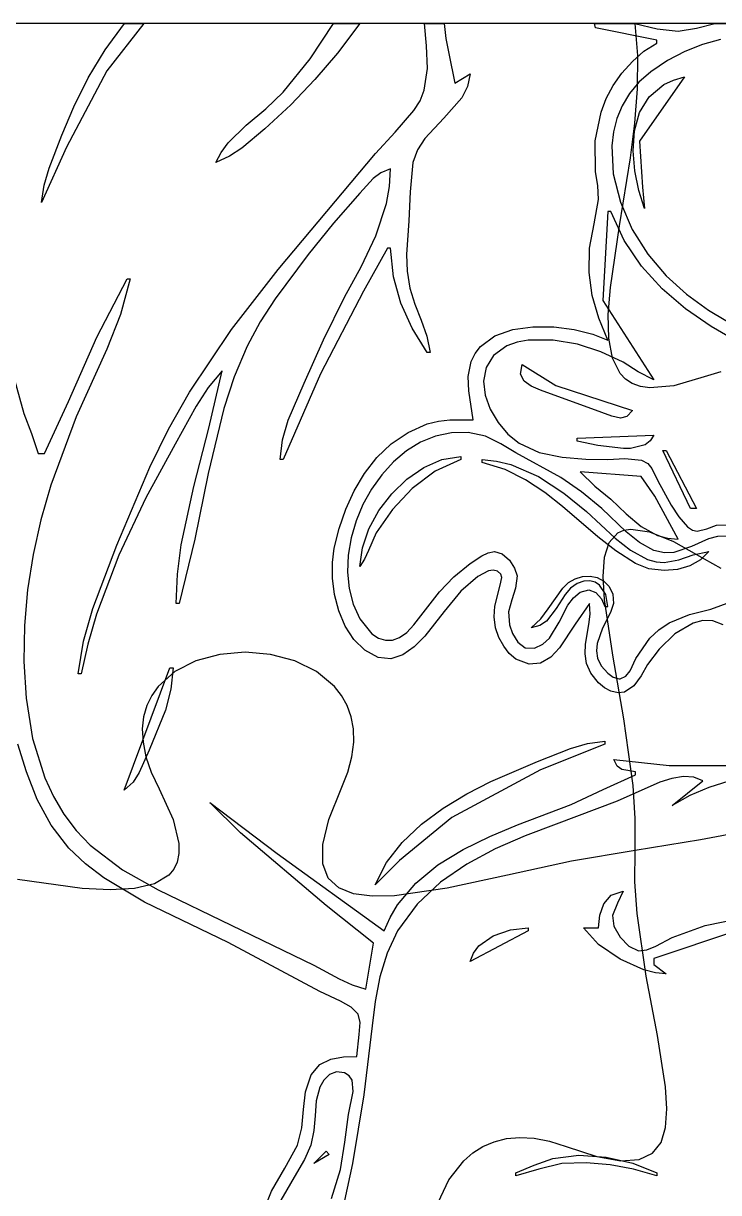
# Model space of a CAD drawing. Extents: x -47 to 700, y -217 to 268.
# Drawn here: x 133.2 to 192, y -105.5 to -6.5 of the extents above; entities that cross this region are included whole.
import ezdxf

# ---------------------------------------------------------------- set-up
doc = ezdxf.new("R2010")
doc.units = 0

msp = doc.modelspace()

# ---------------------------------------------------------------- linework, layer by layer
at = {"layer": 'Layer 1'}
for p, q in [((254.945, -6.53888), (-25.0553, -6.53888)), ((140.103251, -8.763615), (141.75638, -6.53906)), ((143.3816, -6.53906), (140.23709, -10.55277)), ((141.75638, -6.53906), (143.3816, -6.53906)), ((157.457145, -9.54129), (159.44199, -6.53906)), ((159.44199, -6.53906), (161.66046, -6.53906)), ((161.57006, -6.66619), (159.754647, -9.047496)), ((161.66046, -6.53906), (161.57006, -6.66619)), ((167.295722, -8.444488), (167.12238, -6.53907)), ((167.12238, -6.53907), (168.79928, -6.53907)), ((168.79928, -6.53907), (168.924117, -7.813083)), ((181.60623, -6.92567), (181.50963, -6.53913)), ((181.50963, -6.53913), (184.92544, -6.53913)), ((186.78835, -7.96178), (181.60623, -6.92567)), ((184.92544, -6.53913), (186.804182, -6.999195)), ((185.178042, -9.244879), (184.947, -6.539)), ((190.142134, -6.948881), (191.70074, -6.53913)), ((191.70074, -6.53913), (198.76801, -6.53913)), ((168.924117, -7.813083), (169.198631, -9.084955)), ((186.804182, -6.999195), (188.60119, -7.18509)), ((188.60119, -7.18509), (190.142134, -6.948881)), ((192.181143, -7.899948), (190.651118, -8.320715)), ((138.67901, -11.153916), (140.103251, -8.763615)), ((167.370493, -10.35522), (167.295722, -8.444488)), ((184.7156, -9.77563), (185.677042, -8.879008)), ((185.677042, -8.879008), (186.78835, -8.2212)), ((186.78835, -8.2212), (186.78835, -7.96178)), ((189.152879, -8.906951), (187.690873, -9.674614)), ((190.651118, -8.320715), (189.152879, -8.906951)), ((155.17869, -12.36661), (157.457145, -9.54129)), ((159.754647, -9.047496), (157.84127, -11.293468)), ((169.198631, -9.084955), (169.6876, -11.58941)), ((183.829741, -10.766017), (184.7156, -9.77563)), ((185.149559, -12.078375), (185.178042, -9.244879)), ((187.690873, -9.674614), (186.26955, -10.63966)), ((140.23709, -10.55277), (136.82593, -17.03041)), ((167.099, -12.203372), (167.370493, -10.35522)), ((169.6876, -11.58941), (170.98313, -10.8122)), ((170.98313, -10.8122), (170.778564, -11.889649)), ((183.09617, -11.808968), (183.829741, -10.766017)), ((186.26955, -10.63966), (185.275516, -11.518926)), ((137.463689, -13.60047), (138.67901, -11.153916)), ((157.84127, -11.293468), (155.805717, -13.428121)), ((182.50977, -12.90328), (183.09617, -11.808968)), ((185.275516, -11.518926), (184.472668, -12.479052)), ((189.11993, -11.07112), (185.32016, -16.51214)), ((186.136684, -12.754004), (187.379586, -11.717993)), ((187.379586, -11.717993), (188.183812, -11.340413)), ((188.183812, -11.340413), (189.11993, -11.07112)), ((153.697231, -13.762711), (155.17869, -12.36661)), ((166.756, -13.082764), (167.099, -12.203372)), ((170.284143, -12.845759), (168.77688, -14.557649)), ((170.778564, -11.889649), (170.284143, -12.845759)), ((184.472668, -12.479052), (183.850751, -13.508434)), ((184.921006, -14.988277), (185.149559, -12.078375)), ((185.330977, -14.091126), (186.136684, -12.754004)), ((136.43732, -15.99378), (137.463689, -13.60047)), ((152.039549, -15.161179), (153.697231, -13.762711)), ((155.805717, -13.428121), (153.62378, -15.47547)), ((166.23355, -13.92105), (166.756, -13.082764)), ((182.065424, -14.047753), (182.50977, -12.90328)), ((183.850751, -13.508434), (183.399512, -14.595467)), ((164.635194, -15.749363), (166.23355, -13.92105)), ((168.77688, -14.557649), (167.163643, -16.275252)), ((181.582423, -16.482374), (182.065424, -14.047753)), ((183.399512, -14.595467), (183.108696, -15.728545)), ((184.902216, -15.641335), (185.330977, -14.091126)), ((150.52633, -16.652195), (152.039549, -15.161179)), ((153.62378, -15.47547), (151.67471, -17.101641)), ((162.99447, -17.54874), (164.635194, -15.749363)), ((183.108696, -15.728545), (182.96805, -16.896064)), ((184.551844, -17.923375), (184.921006, -14.988277)), ((184.790153, -17.316604), (184.902216, -15.641335)), ((135.358194, -18.785585), (136.43732, -15.99378)), ((149.924108, -17.46059), (150.52633, -16.652195)), ((167.163643, -16.275252), (166.536752, -17.238503)), ((181.60623, -19.10322), (181.582423, -16.482374)), ((185.32016, -16.51214), (185.57906, -20.39872)), ((136.82593, -17.03041), (134.70926, -21.69421)), ((149.47826, -18.32594), (149.924108, -17.46059)), ((150.62037, -17.790856), (149.47829, -18.32594)), ((151.67471, -17.101641), (150.62037, -17.790856)), ((154.743096, -27.373754), (162.99447, -17.54874)), ((166.536752, -17.238503), (166.14673, -18.32595)), ((182.96805, -16.896064), (183.096252, -19.288008)), ((184.934538, -19.028909), (184.790153, -17.316604)), ((134.942264, -20.228887), (135.358194, -18.785585)), ((149.47829, -18.32594), (149.47826, -18.32594)), ((166.14673, -18.32595), (165.905355, -20.783873)), ((183.62952, -23.664312), (184.551844, -17.923375)), ((162.794318, -19.660328), (161.65553, -20.91653)), ((163.433539, -19.177179), (162.794318, -19.660328)), ((164.24659, -18.84379), (163.433539, -19.177179)), ((164.156486, -20.336337), (164.24659, -18.84379)), ((181.794795, -20.259455), (181.60623, -19.10322)), ((183.096252, -19.288008), (183.702088, -21.678457)), ((185.275123, -20.690222), (184.934538, -19.028909)), ((134.70926, -21.69421), (134.942264, -20.228887)), ((163.90296, -21.772075), (164.156486, -20.336337)), ((165.905355, -20.783873), (165.80153, -23.24865)), ((181.86513, -21.43486), (181.794795, -20.259455)), ((185.75166, -22.21252), (185.275123, -20.690222)), ((185.57906, -20.39872), (185.75166, -22.21252)), ((161.65553, -20.91653), (159.4162, -23.457811)), ((163.00636, -24.511176), (163.90296, -21.772075)), ((181.476566, -23.507406), (181.86513, -21.43486)), ((183.702088, -21.678457), (184.703525, -23.974575)), ((182.64311, -22.47146), (182.21161, -29.98522)), ((182.90252, -22.47146), (182.64311, -22.47146)), ((184.036249, -24.91215), (182.90252, -22.47146)), ((159.4162, -23.457811), (157.29456, -26.09864)), ((165.80153, -23.24865), (165.617711, -26.097334)), ((181.08792, -25.58035), (181.476566, -23.507406)), ((182.85825, -28.8915), (183.62952, -23.664312)), ((161.758228, -27.13721), (163.00636, -24.511176)), ((184.703525, -23.974575), (186.018532, -26.083522)), ((163.98769, -25.58029), (161.95836, -29.20797)), ((164.24659, -25.58029), (163.98769, -25.58029)), ((164.499508, -27.988337), (164.24659, -25.58029)), ((181.054678, -27.613354), (181.08792, -25.58035)), ((185.500037, -27.08127), (184.036249, -24.91215)), ((157.29456, -26.09864), (154.498024, -29.859465)), ((165.617711, -26.097334), (165.673104, -27.499903)), ((186.018532, -26.083522), (187.56508, -27.91246)), ((150.801131, -32.458718), (154.743096, -27.373754)), ((160.36, -29.72629), (161.758228, -27.13721)), ((165.673104, -27.499903), (165.88783, -28.94856)), ((181.32986, -29.58218), (181.054678, -27.613354)), ((187.244496, -29.003444), (185.500037, -27.08127)), ((139.41437, -33.09444), (141.96254, -28.17174)), ((142.22143, -28.17174), (141.410723, -31.178486)), ((141.96254, -28.17174), (142.22143, -28.17174)), ((165.114099, -30.226167), (164.499508, -27.988337)), ((187.56508, -27.91246), (189.303233, -29.471957)), ((161.95836, -29.20797), (158.33067, -36.20341)), ((165.88783, -28.94856), (166.300286, -30.318014)), ((181.872807, -31.493384), (181.32986, -29.58218)), ((182.677906, -31.18441), (182.85825, -28.8915)), ((189.22024, -30.703295), (187.244496, -29.003444)), ((189.303233, -29.471957), (191.145942, -30.806151)), ((154.498024, -29.859465), (153.227369, -31.800584)), ((158.594019, -33.324663), (160.36, -29.72629)), ((166.072278, -32.343379), (165.114099, -30.226167)), ((166.300286, -30.318014), (166.84076, -31.657646)), ((182.21161, -29.98522), (186.52969, -36.72176)), ((141.410723, -31.178486), (140.239206, -34.115348)), ((166.84076, -31.657646), (167.336526, -33.002988)), ((182.64286, -33.35352), (181.872807, -31.493384)), ((182.713699, -33.19525), (182.677906, -31.18441)), ((191.377881, -32.205448), (189.22024, -30.703295)), ((191.145942, -30.806151), (195.07884, -33.18139)), ((147.23267, -37.75784), (150.801131, -32.458718)), ((153.227369, -31.800584), (152.11245, -33.87181)), ((167.35596, -34.38957), (166.072278, -32.343379)), ((173.075015, -32.992311), (174.593419, -32.451362)), ((174.593419, -32.451362), (176.299029, -32.212835)), ((176.299029, -32.212835), (178.074311, -32.230259)), ((178.074311, -32.230259), (179.801733, -32.457162)), ((179.801733, -32.457162), (181.363761, -32.847073)), ((193.668033, -33.534527), (191.377881, -32.205448)), ((136.99643, -38.53597), (139.41437, -33.09444)), ((156.94884, -36.98062), (158.594019, -33.324663)), ((167.336526, -33.002988), (167.61486, -34.38957)), ((171.861351, -33.882153), (173.075015, -32.992311)), ((174.975661, -33.513669), (174.09324, -33.82891)), ((175.90657, -33.35349), (174.975661, -33.513669)), ((178.016323, -33.343209), (175.90657, -33.35349)), ((180.064238, -33.688605), (178.016323, -33.343209)), ((181.363761, -32.847073), (182.64286, -33.35352)), ((183.025088, -34.872809), (182.713699, -33.19525)), ((140.239206, -34.115348), (137.64394, -39.83094)), ((152.11245, -33.87181), (151.032552, -36.458504)), ((167.61486, -34.38957), (167.35596, -34.38957)), ((171.06996, -35.16736), (171.405525, -34.472431)), ((171.405525, -34.472431), (171.861351, -33.882153)), ((174.09324, -33.82891), (172.976576, -34.654051)), ((182.041333, -34.330626), (180.064238, -33.688605)), ((183.93863, -35.21022), (182.041333, -34.330626)), ((170.815448, -36.423099), (171.06996, -35.16736)), ((172.976576, -34.654051), (172.339862, -35.669952)), ((175.265692, -36.237528), (175.38791, -35.42567)), ((175.38791, -35.42567), (178.23786, -37.19662)), ((183.671531, -36.165875), (183.025088, -34.872809)), ((185.208461, -36.03916), (183.93863, -35.21022)), ((132.263259, -36.091573), (133.23904, -39.57208)), ((149.99681, -35.94461), (148.82007, -37.36837)), ((148.887762, -40.814167), (149.99681, -35.94461)), ((151.032552, -36.458504), (150.156074, -39.128522)), ((158.33067, -36.20341), (155.17841, -43.45827)), ((170.872309, -37.633964), (170.815448, -36.423099)), ((172.339862, -35.669952), (172.121148, -36.810634)), ((175.567799, -36.817285), (175.265692, -36.237528)), ((184.138978, -36.65222), (183.671531, -36.165875)), ((186.52969, -36.72176), (185.208461, -36.03916)), ((190.797, -36.469), (188.215762, -37.226012)), ((192.195633, -36.040117), (190.797, -36.469)), ((148.82007, -37.36837), (147.823553, -38.928696)), ((155.597544, -40.130094), (156.94884, -36.98062)), ((172.121148, -36.810634), (172.258485, -38.010118)), ((176.168569, -37.241125), (175.567799, -36.817285)), ((176.94234, -37.58523), (176.168569, -37.241125)), ((182.12393, -39.48485), (176.94234, -37.58523)), ((178.23786, -37.19662), (184.71499, -39.31226)), ((184.712486, -37.023238), (184.138978, -36.65222)), ((185.399486, -37.272528), (184.712486, -37.023238)), ((186.20741, -37.393687), (185.399486, -37.272528)), ((188.215762, -37.226012), (186.20741, -37.393687)), ((134.9671, -42.94035), (136.99643, -38.53597)), ((145.460094, -40.885275), (147.23267, -37.75784)), ((171.24255, -40.09006), (170.872309, -37.633964)), ((172.258485, -38.010118), (172.689923, -39.202422)), ((133.23904, -39.57208), (133.87205, -41.251254)), ((147.823553, -38.928696), (146.02393, -42.16284)), ((150.156074, -39.128522), (148.813387, -44.628351)), ((172.689923, -39.202422), (173.353513, -40.321569)), ((182.971342, -39.790136), (182.12393, -39.48485)), ((184.71499, -39.31226), (184.2388, -39.804101)), ((137.64394, -39.83094), (135.51202, -45.63567)), ((155.110015, -41.795194), (155.597544, -40.130094)), ((165.734958, -41.164335), (167.35597, -40.43577)), ((167.35597, -40.43577), (168.30834, -40.197976)), ((168.30834, -40.197976), (169.278624, -40.099558)), ((169.278624, -40.099558), (171.24255, -40.09006)), ((173.353513, -40.321569), (174.187305, -41.301578)), ((183.71815, -39.94426), (182.971342, -39.790136)), ((184.2388, -39.804101), (183.71815, -39.94426)), ((183.71815, -39.94426), (183.71815, -39.94426)), ((133.87205, -41.251254), (134.44878, -42.94035)), ((143.87931, -44.0935), (145.460094, -40.885275)), ((147.607502, -45.728588), (148.887762, -40.814167)), ((164.317008, -42.128828), (165.734958, -41.164335)), ((168.062853, -41.469745), (166.785421, -41.994)), ((169.412557, -41.188956), (168.062853, -41.469745)), ((170.822001, -41.180051), (169.412557, -41.188956)), ((172.27865, -41.47145), (170.822001, -41.180051)), ((173.600511, -42.128209), (172.27865, -41.47145)), ((174.187305, -41.301578), (175.12935, -42.07647)), ((180.05119, -41.64441), (186.52883, -41.385)), ((186.52883, -41.385), (186.234712, -41.873088)), ((146.02393, -42.16284), (143.539782, -46.688797)), ((154.91899, -43.45827), (155.110015, -41.795194)), ((163.091824, -43.295351), (164.317008, -42.128828)), ((166.785421, -41.994), (165.592798, -42.733303)), ((174.8697, -42.89668), (173.600511, -42.128209)), ((175.12935, -42.07647), (176.827175, -42.858917)), ((180.05119, -41.90331), (180.05119, -41.64441)), ((181.801241, -42.264576), (180.05119, -41.90331)), ((183.97343, -42.53015), (181.801241, -42.264576)), ((184.56874, -42.51671), (183.97343, -42.53011)), ((183.97343, -42.53011), (183.97343, -42.53015)), ((185.790274, -42.210666), (184.56874, -42.51671)), ((186.234712, -41.873088), (185.790274, -42.210666)), ((134.44878, -42.94035), (134.9671, -42.94035)), ((155.17841, -43.45827), (154.91899, -43.45827)), ((162.049109, -44.63001), (163.091824, -43.295351)), ((165.592798, -42.733303), (164.497516, -43.659233)), ((167.072623, -44.120624), (168.6093, -43.461952)), ((170.20565, -43.45774), (168.036785, -44.452552)), ((168.6093, -43.461952), (170.20565, -43.19884)), ((170.20565, -43.19884), (170.20565, -43.45774)), ((172.01941, -43.71664), (172.01941, -43.45774)), ((172.01941, -43.45774), (173.231571, -43.585094)), ((178.652459, -44.988796), (174.8697, -42.89668)), ((176.827175, -42.858917), (178.77232, -43.270973)), ((178.77232, -43.270973), (180.77442, -43.431234)), ((180.77442, -43.431234), (182.64311, -43.4583)), ((182.64311, -43.4583), (184.081953, -43.384688)), ((184.081953, -43.384688), (185.49306, -43.5012)), ((185.49306, -43.5012), (186.020859, -43.792511)), ((189.63806, -47.60322), (187.3059, -42.68053)), ((187.3059, -42.68053), (187.56532, -42.68053)), ((187.56532, -42.68053), (190.15586, -47.60322)), ((141.10075, -50.71314), (143.87931, -44.0935)), ((164.497516, -43.659233), (163.512111, -44.743373)), ((165.641148, -45.106053), (167.072623, -44.120624)), ((168.036785, -44.452552), (166.092441, -45.912656)), ((173.945434, -44.305147), (172.01941, -43.71664)), ((173.231571, -43.585094), (174.433509, -43.885895)), ((175.688962, -45.168671), (173.945434, -44.305147)), ((174.433509, -43.885895), (176.763732, -44.902768)), ((185.4492, -44.88297), (180.3105, -44.49437)), ((180.3105, -44.49437), (181.531029, -45.717857)), ((186.020859, -43.792511), (186.363534, -44.223505)), ((186.363534, -44.223505), (186.87541, -45.27215)), ((148.813387, -44.628351), (147.684402, -50.190935)), ((161.178567, -46.098908), (162.049109, -44.63001)), ((163.512111, -44.743373), (162.649116, -45.957304)), ((164.360401, -46.349436), (165.641148, -45.106053)), ((177.297431, -46.238317), (175.688962, -45.168671)), ((176.763732, -44.902768), (178.924114, -46.298222)), ((180.418258, -46.200337), (178.652459, -44.988796)), ((186.61554, -46.56711), (185.4492, -44.88297)), ((186.87541, -45.27215), (187.993276, -47.315745)), ((135.51202, -45.63567), (134.677766, -48.560582)), ((146.550252, -50.673844), (147.607502, -45.728588)), ((160.469903, -47.668148), (161.178567, -46.098908)), ((162.649116, -45.957304), (161.921066, -47.272606)), ((163.275912, -47.78197), (164.360401, -46.349436)), ((166.092441, -45.912656), (164.412692, -47.699987)), ((178.818279, -47.445189), (177.297431, -46.238317)), ((178.924114, -46.298222), (180.82869, -47.86212)), ((182.12456, -47.60337), (180.418258, -46.200337)), ((181.531029, -45.717857), (182.90155, -46.82601)), ((143.539782, -46.688797), (141.252807, -51.539294)), ((161.921066, -47.272606), (161.340495, -48.660861)), ((181.786861, -49.995027), (178.818279, -47.445189)), ((182.90155, -46.82601), (184.194008, -48.049105)), ((188.60146, -50.19428), (186.61554, -46.56711)), ((187.993276, -47.315745), (188.645343, -48.31858)), ((159.912819, -49.303834), (160.469903, -47.668148)), ((162.433206, -49.33485), (163.275912, -47.78197)), ((164.412692, -47.699987), (163.03761, -49.67648)), ((180.82869, -47.86212), (183.255352, -50.125185)), ((184.184996, -49.578169), (182.12456, -47.60337)), ((184.194008, -48.049105), (185.45092, -49.129525)), ((188.645343, -48.31858), (189.37965, -49.15822)), ((190.15586, -47.60322), (189.63806, -47.60322)), ((134.677766, -48.560582), (134.017601, -51.509114)), ((159.49702, -50.97207), (159.912819, -49.303834)), ((161.340495, -48.660861), (160.919938, -50.093651)), ((161.877813, -50.939275), (162.433206, -49.33485)), ((183.487312, -49.66275), (183.992059, -49.438628)), ((183.992059, -49.438628), (184.600228, -49.34399)), ((184.600228, -49.34399), (186.15368, -49.569859)), ((185.45092, -49.129525), (186.858124, -49.900255)), ((189.37965, -49.15822), (189.797367, -49.437343)), ((189.797367, -49.437343), (190.20442, -49.525247)), ((190.20442, -49.525247), (191.009759, -49.338043)), ((191.009759, -49.338043), (191.84211, -49.017904)), ((191.84211, -49.017904), (192.74792, -48.98613)), ((147.684402, -50.190935), (146.36913, -55.63591)), ((160.919938, -50.093651), (160.671928, -51.542555)), ((163.03761, -49.67648), (162.385064, -51.15852)), ((183.329471, -51.200202), (181.786861, -49.995027)), ((182.368289, -51.720641), (182.761233, -50.47276)), ((182.761233, -50.47276), (183.487312, -49.66275)), ((183.255352, -50.125185), (184.56664, -51.144026)), ((185.3153, -50.490501), (184.184996, -49.578169)), ((186.15368, -49.569859), (188.20137, -50.393736)), ((186.858124, -49.900255), (187.676161, -50.117294)), ((187.676161, -50.117294), (188.60146, -50.19428)), ((188.20137, -50.393736), (190.797, -51.869)), ((188.60146, -50.19428), (188.60146, -50.19428)), ((191.149543, -50.162056), (189.71256, -50.810028)), ((191.916075, -49.96133), (191.149543, -50.162056)), ((192.74768, -49.93553), (191.916075, -49.96133)), ((139.07602, -56.055046), (141.10075, -50.71314)), ((146.228448, -53.153653), (146.550252, -50.673844)), ((159.343581, -52.171613), (159.49702, -50.97207)), ((161.65526, -52.52644), (161.877813, -50.939275)), ((162.385064, -51.15852), (162.062515, -51.897843)), ((171.968511, -51.614196), (172.519665, -51.342345)), ((172.519665, -51.342345), (173.05587, -51.23104)), ((173.05587, -51.23104), (173.710978, -51.444283)), ((173.710978, -51.444283), (174.31088, -51.972416)), ((184.97421, -52.26702), (183.329471, -51.200202)), ((184.56664, -51.144026), (186.01029, -51.9213)), ((186.52894, -51.14424), (185.3153, -50.490501)), ((187.425514, -51.354815), (186.52894, -51.14424)), ((188.238452, -51.322928), (187.425514, -51.354815)), ((189.71256, -50.810028), (188.238452, -51.322928)), ((189.865025, -51.515164), (191.1924, -51.23039)), ((191.1924, -51.23039), (190.481266, -51.950289)), ((134.017601, -51.509114), (133.546242, -54.487705)), ((141.252807, -51.539294), (139.364822, -56.559663)), ((159.350902, -53.502582), (159.343581, -52.171613)), ((160.671928, -51.542555), (160.609, -52.979157)), ((162.062515, -51.897843), (161.65526, -52.52644)), ((169.603033, -53.373997), (170.98313, -52.26715)), ((170.98313, -52.26715), (171.968511, -51.614196)), ((174.31088, -51.972416), (174.758442, -52.648046)), ((182.254778, -53.353014), (182.368289, -51.720641)), ((186.123357, -52.71051), (184.97421, -52.26702)), ((186.01029, -51.9213), (186.73137, -52.129825)), ((186.73137, -52.129825), (187.399995, -52.175401)), ((187.399995, -52.175401), (188.642899, -51.935095)), ((188.642899, -51.935095), (189.865025, -51.515164)), ((190.481266, -51.950289), (189.567037, -52.46134)), ((190.797, -51.869), (192.195633, -52.662981)), ((146.11023, -55.63591), (146.228448, -53.153653)), ((160.609, -52.979157), (160.743688, -54.375035)), ((161.65526, -52.52644), (161.65526, -52.52644)), ((168.412504, -54.667866), (169.603033, -53.373997)), ((171.642089, -53.364774), (170.20593, -54.59924)), ((172.533711, -52.892453), (171.642089, -53.364774)), ((172.948841, -52.823233), (172.533711, -52.892453)), ((173.3153, -52.9151), (172.948841, -52.823233)), ((173.586476, -53.154274), (173.3153, -52.9151)), ((173.5313, -54.08144), (173.671422, -53.437648)), ((173.671422, -53.437648), (173.586476, -53.154274)), ((174.758442, -52.648046), (174.95653, -53.30378)), ((174.95653, -53.30378), (174.840404, -54.352792)), ((179.890821, -53.544727), (180.508242, -53.361628)), ((180.508242, -53.361628), (181.139417, -53.330425)), ((181.139417, -53.330425), (181.74801, -53.4578)), ((182.367, -55.3165), (182.254778, -53.353014)), ((187.42006, -52.86285), (186.123357, -52.71051)), ((188.522395, -52.765031), (187.42002, -52.86285)), ((187.42002, -52.86285), (187.42006, -52.86285)), ((189.567037, -52.46134), (188.522395, -52.765031)), ((159.526835, -54.892915), (159.350902, -53.502582)), ((160.743688, -54.375035), (161.088527, -55.701773)), ((173.077541, -55.863953), (173.5313, -54.08144)), ((174.840404, -54.352792), (174.51624, -55.342669)), ((177.603561, -56.100949), (178.8426, -54.33989)), ((178.8426, -54.33989), (179.323494, -53.873042)), ((179.474226, -54.357166), (179.01803, -54.878883)), ((179.323494, -53.873042), (179.890821, -53.544727)), ((180.05183, -53.95128), (179.474226, -54.357166)), ((180.621141, -53.74452), (180.05183, -53.95128)), ((181.129627, -53.714672), (180.621141, -53.74452)), ((181.572639, -53.837513), (181.129627, -53.714672)), ((181.945529, -54.088822), (181.572639, -53.837513)), ((181.74801, -53.4578), (182.29768, -53.750435)), ((182.462344, -54.879962), (181.945529, -54.088822)), ((182.29768, -53.750435), (182.75209, -54.215011)), ((182.75209, -54.215011), (183.0749, -54.85821)), ((133.546242, -54.487705), (133.278404, -57.502796)), ((159.879232, -56.27055), (159.526835, -54.892915)), ((166.23355, -57.44926), (168.412504, -54.667866)), ((170.20593, -54.59924), (168.791256, -56.324033)), ((174.51624, -55.342669), (174.250216, -56.349471)), ((179.01803, -54.878883), (178.279494, -56.074565)), ((179.270473, -55.795752), (179.730872, -55.174624)), ((179.730872, -55.174624), (180.31073, -54.68561)), ((180.31073, -54.68561), (181.027325, -54.482687)), ((181.027325, -54.482687), (181.63144, -54.718015)), ((181.63144, -54.718015), (182.093385, -55.239318)), ((182.093385, -55.239318), (182.38347, -55.89432)), ((183.053836, -60.023297), (182.367, -55.3165)), ((182.64288, -55.89432), (182.462344, -54.879962)), ((183.0749, -54.85821), (183.119753, -55.6536)), ((138.268349, -58.83585), (139.07602, -56.055046)), ((146.36913, -55.63591), (146.11023, -55.63591)), ((160.415945, -57.563423), (159.879232, -56.27055)), ((161.088527, -55.701773), (161.65605, -56.93095)), ((168.791256, -56.324033), (167.156871, -58.414581)), ((173.021946, -56.773708), (173.077541, -55.863953)), ((174.250216, -56.349471), (174.30851, -57.44926)), ((176.966132, -56.929107), (177.603561, -56.100949)), ((178.279494, -56.074565), (177.455478, -57.147824)), ((178.522869, -57.229941), (179.270473, -55.795752)), ((181.08795, -55.63587), (179.883995, -57.385718)), ((181.135244, -56.557158), (181.08795, -55.63587)), ((182.85889, -56.41263), (182.197091, -57.73438)), ((182.38347, -55.89432), (182.64288, -55.89432)), ((183.119753, -55.6536), (182.85889, -56.41263)), ((189.563162, -56.579519), (191.346876, -56.126921)), ((191.346876, -56.126921), (193.053522, -55.51501)), ((139.364822, -56.559663), (138.633517, -59.085217)), ((161.65605, -56.93095), (162.683589, -58.219965)), ((173.1427, -57.70861), (173.021946, -56.773708)), ((176.16524, -57.70816), (176.966132, -56.929107)), ((177.455478, -57.147824), (176.892433, -57.516514)), ((177.697548, -58.57936), (178.522869, -57.229941)), ((179.883995, -57.385718), (178.565091, -59.385175)), ((181.046492, -57.433528), (181.135244, -56.557158)), ((186.947087, -57.87168), (187.82447, -57.27668)), ((187.82447, -57.27668), (189.563162, -56.579519)), ((189.860931, -57.304781), (188.312924, -58.214014)), ((190.689847, -57.094887), (189.860931, -57.304781)), ((191.53847, -57.10399), (190.689847, -57.094887)), ((192.396886, -57.442387), (191.53847, -57.10399)), ((133.278404, -57.502796), (133.228802, -60.560827)), ((161.144824, -58.699473), (160.415945, -57.563423)), ((162.683589, -58.219965), (163.23895, -58.586835)), ((165.011966, -58.518228), (165.622103, -58.089326)), ((165.622103, -58.089326), (166.23355, -57.44926)), ((173.421896, -58.515844), (173.1427, -57.70861)), ((174.30851, -57.44926), (174.575079, -58.184055)), ((174.575079, -58.184055), (175.018895, -58.9043)), ((176.892433, -57.516514), (176.16524, -57.70816)), ((180.76143, -59.096083), (181.046492, -57.433528)), ((182.197091, -57.73438), (181.730784, -59.018619)), ((186.189153, -58.580949), (186.947087, -57.87168)), ((188.312924, -58.214014), (186.995862, -59.496602)), ((137.81878, -61.59514), (138.268349, -58.83585)), ((138.633517, -59.085217), (138.07764, -61.59524)), ((162.073722, -59.606636), (161.144824, -58.699473)), ((163.23895, -58.586835), (163.815436, -58.762094)), ((163.815436, -58.762094), (164.408092, -58.740854)), ((164.408092, -58.740854), (165.011966, -58.518228)), ((166.255843, -59.325131), (165.298155, -60.000861)), ((167.156871, -58.414581), (166.255843, -59.325131)), ((173.83361, -59.26304), (173.421896, -58.515844)), ((174.290131, -59.867551), (173.83361, -59.26304)), ((175.018895, -58.9043), (175.636426, -59.393507)), ((176.42414, -59.43519), (177.140003, -59.094525)), ((177.140003, -59.094525), (177.697548, -58.57936)), ((180.715412, -59.90455), (180.76143, -59.096083)), ((181.730784, -59.018619), (181.669199, -59.652709)), ((185.01792, -60.29924), (186.189153, -58.580949)), ((149.801971, -59.949469), (147.788328, -60.490875)), ((151.942, -59.769), (149.801971, -59.949469)), ((154.095623, -59.949469), (151.942, -59.769)), ((156.150047, -60.490875), (154.095623, -59.949469)), ((163.21049, -60.21285), (162.073722, -59.606636)), ((164.28323, -60.333019), (163.21049, -60.21285)), ((165.298155, -60.000861), (164.28323, -60.333019)), ((174.86972, -60.34307), (174.290131, -59.867551)), ((175.981439, -60.779806), (174.86972, -60.34307)), ((175.636426, -59.393507), (176.42414, -59.43519)), ((177.806852, -60.182425), (176.953059, -60.68678)), ((178.565091, -59.385175), (177.806852, -60.182425)), ((180.833931, -60.712666), (180.715412, -59.90455)), ((181.669199, -59.652709), (181.7744, -60.284668)), ((181.7744, -60.284668), (182.085689, -60.916909)), ((183.999188, -65.414), (183.053836, -60.023297)), ((184.531315, -61.352125), (185.01792, -60.29924)), ((186.995862, -59.496602), (186.01116, -60.81746)), ((133.228802, -60.560827), (133.41215, -63.66824)), ((141.70619, -71.44056), (145.59226, -61.07636)), ((145.59226, -61.07636), (145.85167, -61.07636)), ((145.85167, -61.07636), (145.678361, -62.899493)), ((147.788328, -60.490875), (146.013865, -61.393219)), ((157.992479, -61.393219), (156.150047, -60.490875)), ((176.953059, -60.68678), (175.981439, -60.779806)), ((181.192131, -61.531572), (180.833931, -60.712666)), ((182.085689, -60.916909), (182.64237, -61.55185)), ((184.176054, -61.805182), (184.531315, -61.352125)), ((186.01116, -60.81746), (185.457524, -61.756985)), ((138.07764, -61.59524), (137.81878, -61.59514)), ((146.013865, -61.393219), (144.591375, -62.6565)), ((159.510125, -62.6565), (157.992479, -61.393219)), ((181.86516, -62.37241), (181.192131, -61.531572)), ((182.64237, -61.55185), (183.085658, -61.879345)), ((183.085658, -61.879345), (183.60768, -62.03038)), ((183.60768, -62.03026), (183.67898, -62.02626)), ((183.60768, -62.03038), (183.60768, -62.03026)), ((183.67898, -62.02626), (184.176054, -61.805182)), ((185.457524, -61.756985), (184.844731, -62.619339)), ((144.591375, -62.6565), (144.047367, -63.423492)), ((145.678361, -62.899493), (145.220401, -64.681969)), ((160.111906, -63.423492), (159.510125, -62.6565)), ((182.346095, -62.774651), (181.86516, -62.37241)), ((182.90179, -63.06332), (182.346095, -62.774651)), ((183.519373, -63.194385), (182.90179, -63.06332)), ((184.03781, -63.142218), (183.519373, -63.194385)), ((184.844731, -62.619339), (184.03781, -63.142218)), ((133.41215, -63.66824), (133.962383, -67.0607)), ((143.63365, -64.280719), (143.364323, -65.22818)), ((144.047367, -63.423492), (143.63365, -64.280719)), ((160.590193, -64.280719), (160.111906, -63.423492)), ((160.930888, -65.22818), (160.590193, -64.280719)), ((143.364323, -65.22818), (143.253484, -66.265875)), ((145.220401, -64.681969), (143.82234, -68.07232)), ((161.119891, -66.265875), (160.930888, -65.22818)), ((143.253484, -66.265875), (143.315234, -67.393805)), ((161.143102, -67.393805), (161.119891, -66.265875)), ((184.773445, -71.061578), (183.999188, -65.414)), ((133.962383, -67.0607), (135.006957, -70.399126)), ((180.911672, -67.487223), (182.3843, -67.29509)), ((182.3843, -67.29509), (182.3843, -67.55399)), ((133.441655, -69.895808), (132.72121, -67.55487)), ((143.82234, -68.07232), (143.000256, -69.93851)), ((143.315234, -67.393805), (143.56367, -68.611969)), ((160.986424, -68.611969), (161.143102, -67.393805)), ((176.68439, -69.02212), (179.473126, -67.91214)), ((182.3843, -67.55399), (176.94329, -69.71303)), ((179.473126, -67.91214), (180.911672, -67.487223)), ((143.56367, -68.611969), (144.012892, -69.920367)), ((160.635756, -69.920367), (160.986424, -68.611969)), ((172.754198, -70.709515), (176.68439, -69.02212)), ((183.434937, -69.40074), (183.15899, -68.84992)), ((183.15899, -68.84992), (187.82279, -69.36823)), ((134.36073, -72.22198), (133.441655, -69.895808)), ((143.000256, -69.93851), (142.468741, -70.76672)), ((144.012892, -69.920367), (144.677, -71.319)), ((160.077, -71.319), (160.635756, -69.920367)), ((176.94329, -69.71303), (169.42953, -73.77222)), ((182.248425, -71.375516), (184.97283, -70.14545)), ((183.826829, -69.707801), (183.434937, -69.40074)), ((184.97283, -69.88655), (183.826829, -69.707801)), ((184.97283, -70.14545), (184.97283, -69.88655)), ((187.82279, -69.36823), (195.07764, -69.36823)), ((135.006957, -70.399126), (135.736031, -71.984863)), ((142.468741, -70.76672), (141.70619, -71.44059)), ((170.709654, -71.7635), (172.754198, -70.709515)), ((187.04345, -70.779767), (183.41832, -72.39071)), ((184.962161, -73.848248), (184.773445, -71.061578)), ((188.065657, -70.458831), (187.04345, -70.779767)), ((189.042068, -70.292031), (188.065657, -70.458831)), ((188.08211, -72.73642), (190.67317, -70.66368)), ((189.9266, -70.340078), (189.042068, -70.292031)), ((191.183346, -71.20922), (189.568633, -71.904382)), ((190.67317, -70.66368), (189.9266, -70.340078)), ((192.866852, -70.694747), (191.183346, -71.20922)), ((135.539695, -74.416917), (134.36073, -72.22198)), ((135.736031, -71.984863), (136.614381, -73.481234)), ((141.70619, -71.44059), (141.70619, -71.44056)), ((144.677, -71.319), (145.861429, -73.917113)), ((159.029153, -73.93535), (160.077, -71.319)), ((168.720792, -72.968886), (170.709654, -71.7635)), ((179.53182, -72.6502), (182.248425, -71.375516)), ((189.568633, -71.904382), (188.08211, -72.73642)), ((151.54907, -75.06863), (148.95801, -72.47757)), ((148.95801, -72.47757), (154.65844, -76.79566)), ((166.8691, -74.334083), (168.720792, -72.968886)), ((175.009571, -74.387556), (179.53182, -72.6502)), ((183.41832, -72.39071), (178.258905, -74.309851)), ((136.614381, -73.481234), (137.650569, -74.862955)), ((145.861429, -73.917113), (146.351023, -75.970934)), ((158.527195, -76.03902), (159.029153, -73.93535)), ((169.42953, -73.77222), (165.02463, -77.39939)), ((184.947, -76.539), (184.962161, -73.848248)), ((137.03981, -76.36415), (135.539695, -74.416917)), ((137.650569, -74.862955), (138.85316, -76.10474)), ((158.80392, -81.20004), (151.54907, -75.06863)), ((165.236061, -75.867499), (166.8691, -74.334083)), ((172.667724, -75.35901), (175.009571, -74.387556)), ((178.258905, -74.309851), (175.65238, -75.302408)), ((196.269187, -74.573844), (190.478367, -75.652809)), ((138.85316, -76.10474), (141.589976, -78.181318)), ((146.351023, -75.970934), (146.354621, -76.809898)), ((158.528499, -77.674437), (158.527195, -76.03902)), ((163.903162, -77.577542), (165.236061, -75.867499)), ((170.39124, -76.4695), (172.667724, -75.35901)), ((175.65238, -75.302408), (173.111238, -76.409104)), ((190.478367, -75.652809), (184.947, -76.539)), ((138.449421, -77.692104), (137.03981, -76.36415)), ((146.354621, -76.809898), (146.207747, -77.532186)), ((154.65844, -76.79566), (163.72662, -83.3596)), ((168.269504, -77.771915), (170.39124, -76.4695)), ((173.111238, -76.409104), (170.697924, -77.699051)), ((184.947, -76.539), (179.566805, -77.466012)), ((184.931951, -79.193375), (184.947, -76.539)), ((140.006628, -78.87979), (138.449421, -77.692104)), ((141.589976, -78.181318), (144.584435, -79.896013)), ((145.918146, -78.144263), (145.493562, -78.652594)), ((146.207747, -77.532186), (145.918146, -78.144263)), ((158.990437, -78.886031), (158.528499, -77.674437)), ((165.02463, -77.39939), (162.95189, -79.47262)), ((162.95189, -79.47262), (163.903162, -77.577542)), ((166.391899, -79.319144), (168.269504, -77.771915)), ((170.697924, -77.699051), (168.474886, -79.24136)), ((179.566805, -77.466012), (174.153563, -78.652594)), ((138.167, -79.76025), (132.689305, -79.013824)), ((143.42551, -80.926684), (140.006628, -78.87979)), ((145.493562, -78.652594), (144.270433, -79.38388)), ((159.870384, -79.718231), (158.990437, -78.886031)), ((174.153563, -78.652594), (169.048289, -79.743316)), ((140.545188, -79.885985), (138.167, -79.76025)), ((142.60032, -79.77777), (140.545188, -79.885985)), ((144.270433, -79.38388), (142.60032, -79.77777)), ((144.584435, -79.896013), (150.77186, -82.88417)), ((161.125711, -80.215465), (159.870384, -79.718231)), ((169.048289, -79.743316), (164.592, -80.38275)), ((164.84781, -81.164076), (166.391899, -79.319144)), ((168.474886, -79.24136), (166.504569, -81.105142)), ((182.92194, -80.344121), (183.93711, -79.99042)), ((183.93711, -79.99042), (183.45098, -81.021406)), ((185.120984, -81.881031), (184.931951, -79.193375)), ((150.51291, -84.35281), (143.42551, -80.926684)), ((162.713792, -80.422162), (161.125711, -80.215465)), ((164.592, -80.38275), (162.713792, -80.422162)), ((166.504569, -81.105142), (164.84942, -83.35951)), ((181.972238, -82.021977), (182.295873, -81.062364)), ((182.295873, -81.062364), (182.92194, -80.344121)), ((183.45098, -81.021406), (183.03019, -82.06368)), ((162.8197, -84.39571), (158.80392, -81.20004)), ((164.228766, -82.214708), (164.84781, -81.164076)), ((181.86437, -83.09979), (181.972238, -82.021977)), ((183.03019, -82.06368), (183.159909, -82.963861)), ((185.896375, -87.203375), (185.120984, -81.881031)), ((150.77186, -82.88417), (157.7673, -86.25244)), ((163.72662, -83.3596), (164.228766, -82.214708)), ((174.395848, -83.274622), (175.90561, -83.09979)), ((175.90561, -83.09979), (175.90561, -83.35921)), ((181.850267, -84.504586), (180.56884, -83.09979)), ((180.56884, -83.09979), (181.86437, -83.09979)), ((183.159909, -82.963861), (183.672618, -83.898668)), ((188.0826, -83.92042), (190.869274, -82.889915)), ((190.869274, -82.889915), (193.78302, -82.32258)), ((164.84942, -83.35951), (163.957493, -85.235702)), ((175.90561, -83.35921), (170.98291, -85.94975)), ((171.730755, -84.635152), (172.936315, -83.764926)), ((172.936315, -83.764926), (174.395848, -83.274622)), ((183.672618, -83.898668), (184.414725, -84.660768)), ((193.52361, -83.35921), (186.52817, -85.69085)), ((186.704664, -84.662499), (188.0826, -83.92042)), ((158.28556, -88.49829), (150.51291, -84.35281)), ((162.17219, -88.28229), (162.8197, -84.39571)), ((171.286884, -85.232876), (171.730755, -84.635152)), ((183.677787, -85.751989), (181.850267, -84.504586)), ((184.414725, -84.660768), (185.23264, -85.04283)), ((185.23264, -85.04283), (185.93928, -84.972533)), ((185.93928, -84.972533), (186.704664, -84.662499)), ((163.957493, -85.235702), (163.35178, -87.255907)), ((170.98291, -85.94975), (171.286884, -85.232876)), ((185.699824, -86.644939), (183.677787, -85.751989)), ((186.52817, -85.69085), (186.52817, -86.20916)), ((157.7673, -86.25244), (159.906167, -87.412929)), ((186.673918, -86.896914), (185.699824, -86.644939)), ((186.52817, -86.20916), (187.5648, -86.98638)), ((187.5648, -86.98638), (186.673918, -86.896914)), ((159.906167, -87.412929), (161.000561, -87.922965)), ((161.000561, -87.922965), (162.17219, -88.28229)), ((163.35178, -87.255907), (162.955258, -89.335929)), ((186.843328, -92.200406), (185.896375, -87.203375)), ((160.03374, -89.310893), (158.28556, -88.49829)), ((160.927504, -89.819189), (160.03374, -89.310893)), ((161.52464, -90.39843), (160.927504, -89.819189)), ((162.955258, -89.335929), (162.6909, -91.39157)), ((161.67427, -91.120015), (161.52464, -90.39843)), ((161.610805, -92.120685), (161.67427, -91.120015)), ((162.6909, -91.39157), (161.988626, -97.235667)), ((161.39493, -93.98271), (161.610805, -92.120685)), ((187.532, -96.5665), (186.843328, -92.200406)), ((159.218141, -94.211379), (160.286929, -94.019885)), ((160.286929, -94.019885), (161.39493, -93.98271)), ((157.55124, -95.53714), (158.276825, -94.677146)), ((158.276825, -94.677146), (159.218141, -94.211379)), ((157.063511, -96.971606), (157.55124, -95.53714)), ((158.619593, -95.983377), (158.28566, -96.57322)), ((159.086466, -95.520551), (158.619593, -95.983377)), ((159.671121, -95.281752), (159.086466, -95.520551)), ((160.3584, -95.36399), (159.671121, -95.281752)), ((160.763558, -95.618996), (160.3584, -95.36399)), ((161.001335, -95.988936), (160.763558, -95.618996)), ((161.102646, -96.950952), (161.001335, -95.988936)), ((156.88799, -98.489298), (157.063511, -96.971606)), ((158.28566, -96.57322), (157.973431, -97.753883)), ((160.7036, -98.90486), (161.102646, -96.950952)), ((187.645154, -98.417437), (187.532, -96.5665)), ((157.973431, -97.753883), (157.866151, -99.00094)), ((161.988626, -97.235667), (161.04966, -103.05077)), ((156.752639, -100.02074), (156.88799, -98.489298)), ((160.380296, -101.244342), (160.7036, -98.90486)), ((187.532547, -99.996031), (187.645154, -98.417437)), ((157.866151, -99.00094), (157.774324, -100.264812)), ((156.38542, -101.49646), (156.752639, -100.02074)), ((157.774324, -100.264812), (157.50845, -101.49592)), ((173.01618, -101.205991), (174.053875, -100.940172)), ((174.053875, -100.940172), (175.181805, -100.833464)), ((175.181805, -100.833464), (176.399969, -100.899967)), ((176.399969, -100.899967), (177.708367, -101.153779)), ((187.140447, -101.264078), (187.532547, -99.996031)), ((155.312834, -103.455756), (156.38542, -101.49646)), ((157.50845, -101.49592), (156.972527, -102.701333)), ((160.01269, -103.56866), (160.380296, -101.244342)), ((171.211492, -102.158567), (172.068719, -101.616822)), ((172.068719, -101.616822), (173.01618, -101.205991)), ((177.708367, -101.153779), (179.107, -101.609)), ((179.107, -101.609), (181.702518, -102.466734)), ((186.415125, -102.183375), (187.140447, -101.264078)), ((156.972527, -102.701333), (156.298134, -103.85717)), ((157.76819, -103.05047), (158.80379, -102.01384)), ((159.06269, -102.27326), (157.76819, -103.05047)), ((158.80379, -102.01384), (159.06269, -102.27326)), ((169.181219, -104.428287), (170.4445, -102.817125)), ((170.4445, -102.817125), (171.211492, -102.158567)), ((176.396064, -103.178545), (177.9768, -102.61898)), ((177.9768, -102.61898), (180.183864, -102.35188)), ((180.183864, -102.35188), (182.492174, -102.504284)), ((181.702518, -102.466734), (183.749891, -102.822906)), ((182.492174, -102.504284), (184.745116, -103.016213)), ((183.749891, -102.822906), (185.30285, -102.715719)), ((185.30285, -102.715719), (186.415125, -102.183375)), ((154.18297, -105.38305), (155.312834, -103.455756)), ((156.298134, -103.85717), (154.96028, -106.15971)), ((159.255144, -106.016799), (160.01269, -103.56866)), ((161.04966, -103.05077), (160.143195, -107.22277)), ((174.86794, -103.82769), (176.396064, -103.178545)), ((176.792526, -103.515501), (174.86794, -104.0871)), ((174.86794, -104.0871), (174.86794, -103.82769)), ((178.75453, -103.05047), (176.792526, -103.515501)), ((180.817643, -102.980935), (178.75453, -103.05047)), ((182.83044, -103.15513), (180.817643, -102.980935)), ((184.81317, -103.536152), (182.83044, -103.15513)), ((184.745116, -103.016213), (186.78608, -103.82769)), ((186.78608, -104.0871), (184.81317, -103.536152)), ((186.78608, -103.82769), (186.78608, -104.0871)), ((168.278875, -106.337516), (169.181219, -104.428287)), ((174.86794, -104.0871), (174.86794, -104.0871)), ((153.556824, -106.95373), (154.18297, -105.38305))]:
    msp.add_line(p, q, dxfattribs=at)

doc.saveas('drawing.dxf')
